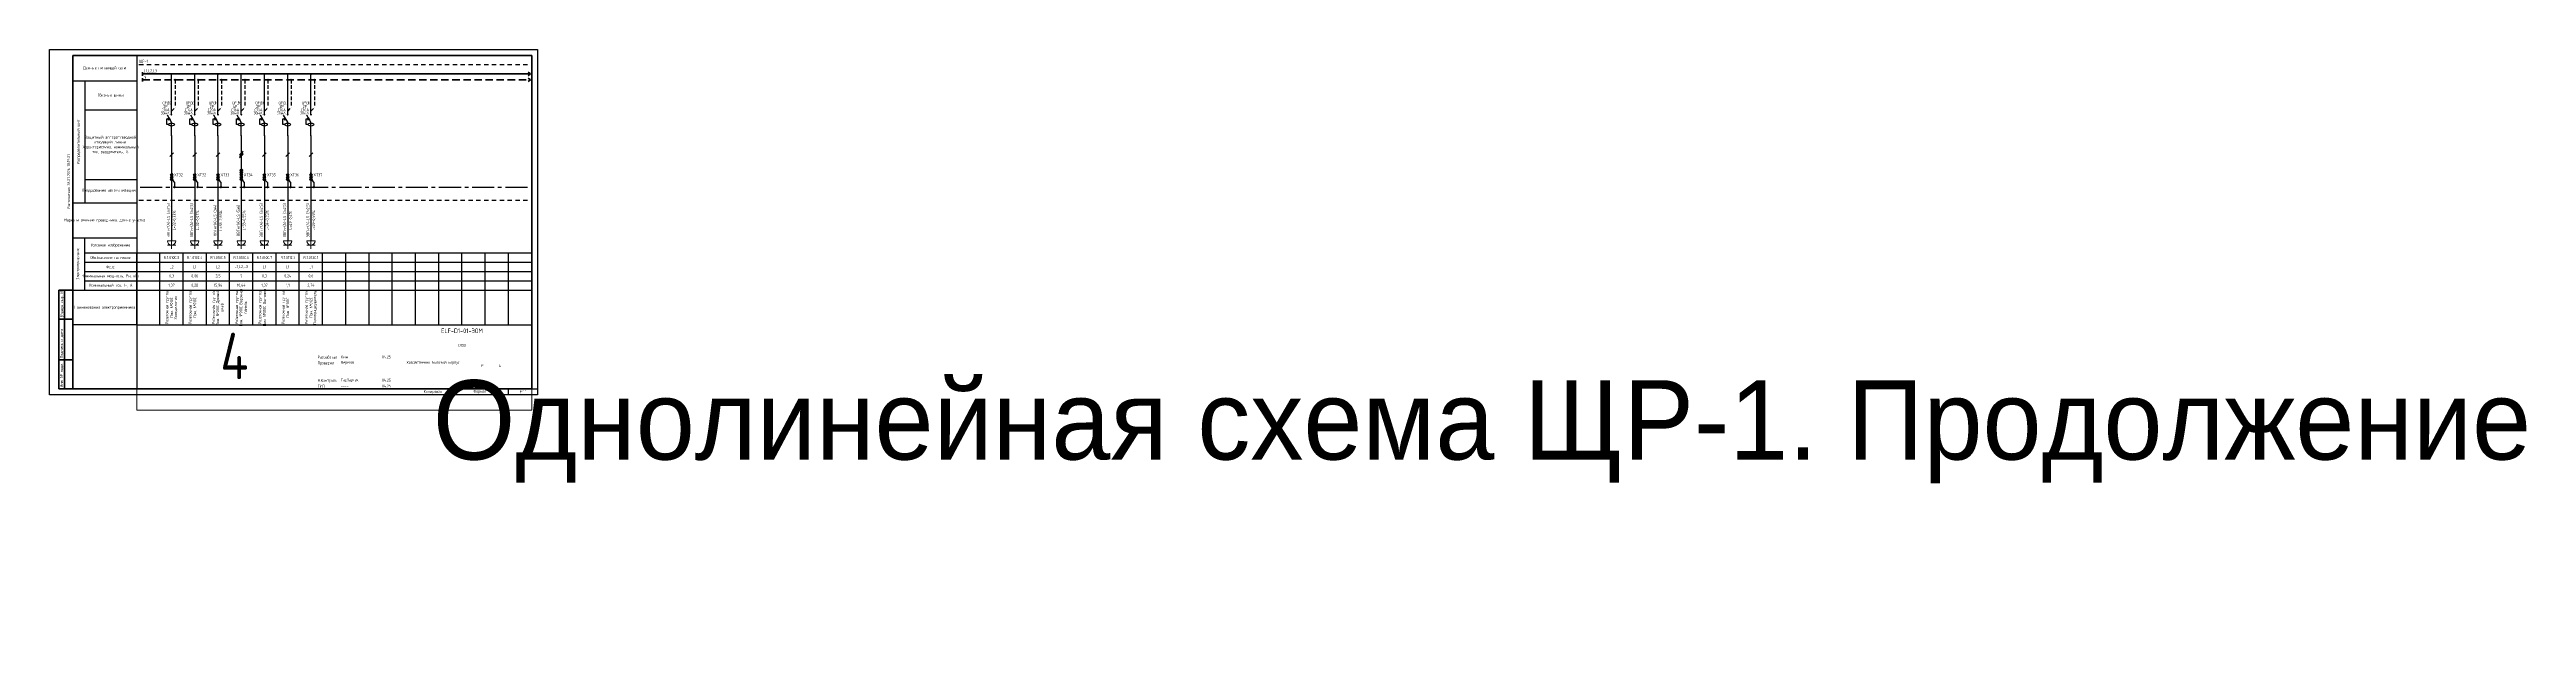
# Paper-space layout 'ЩР (4)' of a CAD drawing. Header units: millimetres. Extents: x 0 to 2132, y -218 to 297.
# The model-space entities are those that its viewports show. They can reach past a viewport. Long polylines and large blocks are cut down to what shows.
import ezdxf
from ezdxf.enums import TextEntityAlignment as Align

# ---------------------------------------------------------------- set-up
doc = ezdxf.new("R2018")
doc.units = ezdxf.units.MM
for name, pattern in [('CENTER2', [28.575, 19.05, -3.175, 3.175, -3.175]), ('HIDDEN2', [4.7625, 3.175, -1.5875]), ('JIS_02_0.7', [1.35, 0.75, -0.6]), ('Штрихштриховая', [10.936111, 5.291667, -2.116667, 1.411111, -2.116667])]:
    doc.linetypes.add(name, pattern=pattern)
doc.layers.add('0_UNC Defpoints ЭОМ', color=6, linetype='Continuous', plot=False)
for name, color, linetype in [('0_Рамка', 7, 'Continuous'), ('SX_BLOCKS', 7, 'Continuous'), ('SX_BOUND', 7, 'JIS_02_0.7'), ('SX_LINES', 7, 'Continuous'), ('SX_PE', 3, 'CENTER2'), ('SX_TABLE', 7, 'Continuous'), ('SX_TEXT', 7, 'Continuous')]:
    doc.layers.add(name, color=color, linetype=linetype)
doc.layers.add('Таблицы', color=7, linetype='Continuous', lineweight=13)
doc.styles.get("Standard").update_dxf_attribs({"font": 'arial.ttf'})
doc.styles.add('SX_GOST', font='GOST2304A_0.ttf')
doc.styles.add('UNC_A', font='GOST2304A_0.ttf')
doc.styles.add('Unecom', font='GOST2304A_0.ttf', dxfattribs={"height": 2.5})
doc.styles.add('СПДС', font='isocpeur.ttf', dxfattribs={"width": 0.8, "height": 2.5})

# ---------------------------------------------------------------- blocks, each defined once
blk = doc.blocks.new('*U166')
at = {"lineweight": 60, "ltscale": 10}
for p, q in [((20, 292), (415, 292)), ((20, 5), (20, 292)), ((415, 292), (415, 5)), ((8, 90), (20, 90)), ((8, 5), (8, 90)), ((13, 90), (13, 5)), ((20, 90), (20, 5)), ((20, 90), (20, 5)), ((8, 65), (20, 65)), ((8, 30), (20, 30)), ((20, 5), (8, 5)), ((415, 5), (20, 5))]:
    blk.add_line(p, q, dxfattribs=at)
at = {"layer": '0_UNC Defpoints ЭОМ', "ltscale": 10}
blk.add_lwpolyline([(420, 0), (0, 0), (0, 297), (420, 297)], close=True, dxfattribs=at)
at = {"layer": '0_UNC Defpoints ЭОМ', "lineweight": 30}
blk.add_lwpolyline([(395, 5), (420, 5), (420, 0), (395, 0)], close=True, dxfattribs=at)
at = {"char_height": 2.5, "attachment_point": 4, "rotation": 90, "style": 'Unecom'}
for s, insert, width in [('{\\fGOST type A|b0|i1|c204|p34; }Взамен инв. №', (10.5, 65), 25), (' Подпись и дата', (10.5, 30), 35), (' Инв. № подл.', (10.5, 5), 24.419)]:
    blk.add_mtext(s, dxfattribs=dict(at, insert=insert, width=width))
at = {"style": 'Unecom'}
for s, insert, char_height, width, attachment_point, line_spacing_factor in [('ELF-D1-01-ЭОМ', (355, 55), 4, 120, 5, 2), ('D100', (355, 42.5), 2.5, 115, 5, 1.5), ('Разработал', (230.7, 32), 2.5, 20, 4, 2), ('Проверил', (230.7, 27), 2.5, 20, 4, 2), ('Ким', (250.8, 32.5), 2.5, 19.921, 4, 2), ('Вересов', (250.8, 27.5), 2.5, 19.921, 4, 2), ('04.25', (290, 32.5), 2.5, 10, 5, 2), ('Хозяйственно-бытовой корпус', (330, 27.5), 2.5, 70, 5, 1.5), ('Р', (372.5, 25), 2.5, 15, 5, 2), ('Н.Контроль', (230.7, 12), 2.5, 20, 4, 2), ('ГИП', (230.7, 7.3), 2.5, 20, 4, 2), ('----', (250.8, 7), 2.5, 19.921, 4, 2), ('Гарбарчук', (250.8, 12.5), 2.5, 19.921, 4, 2), ('04.25', (290, 12.5), 2.5, 10, 5, 2), ('04.25', (290, 7.5), 2.5, 10, 5, 2)]:
    blk.add_mtext(s, dxfattribs=dict(at, insert=insert, char_height=char_height, width=width, attachment_point=attachment_point, line_spacing_factor=line_spacing_factor))
at = {"char_height": 2.5, "attachment_point": 4, "style": 'Unecom'}
for s, insert, width in [('Формат  ', (364.9, 2.6), 50), ('\\pi1; ', (250, -133.2), 20), ('\\pi1; ', (250, -133.2), 20), ('\\pxi0.4; ', (250, -133.2), 20), ('\\pi1; ', (512.5, -218.3), 20), ('\\pi1; ', (512.5, -218.3), 20), ('\\pxi0.4; ', (512.5, -218.3), 20)]:
    blk.add_mtext(s, dxfattribs=dict(at, insert=insert, width=width))
at = {"style": 'Unecom'}
blk.add_attdef('ЛИСТ_№', text='', height=2.5, dxfattribs=at).set_placement((387.5, 25), align=Align.MIDDLE_CENTER)
blk.add_attdef('КОЛ-ВО_ЛИСТОВ', text='', height=2.5, dxfattribs=at).set_placement((404.7, 23.7), align=Align.CENTER)
at = {"lineweight": 30, "flags": 104}
blk.add_attdef('ОПИСАНИЕ_ЛИСТА', text='', height=2.5, dxfattribs=at).set_placement((329.9, 12.5), align=Align.MIDDLE_CENTER)
at = {"style": 'Unecom', "flags": 8}
blk.add_attdef('ФОРМАТ_БУМАГИ', (379.4, 1.3), '', height=2.5, dxfattribs=at)
at = {"layer": '0_Рамка', "style": 'СПДС', "width": 0.8}
blk.add_text('Распечатано 28.07.2026 18:15:01', height=2.5, rotation=90, dxfattribs=at).set_placement((16.5, 160), align=Align.MIDDLE_LEFT)
at = {"layer": 'Defpoints', "insert": (330, 2.5), "char_height": 2.5, "width": 70, "attachment_point": 5, "style": 'Unecom'}
blk.add_mtext('Копировал', dxfattribs=at)
blk = doc.blocks.new('_Боковик_схема Юником')
at = {"color": 0, "lineweight": -2, "ltscale": 3}
blk.add_lwpolyline([(0, 232), (55, 232), (55, 0), (0, 0)], close=True, dxfattribs=at)
for points in [[(0, 210), (55, 210), (55, 125), (10.3, 125)], [(10.3, 210), (10.3, 105)], [(10.3, 185), (55, 185)], [(0, 105), (55, 105)], [(0, 75), (55, 75)], [(10, 75), (10, 30)], [(10, 62), (51.8, 62)], [(10, 62), (55, 62)], [(10, 54), (55, 54)], [(10, 46), (55, 46)], [(0, 30), (55, 30)], [(10, 38), (55, 38)]]:
    blk.add_lwpolyline(points, dxfattribs=at)
at = {"color": 0, "lineweight": -2, "char_height": 2.5, "attachment_point": 5, "style": 'Unecom'}
for s, insert, width in [('Данные питающей сети', (27.5, 221), 55), ('Сборные шины', (32.6, 197.5), 44.736), ('Защитный аппарат/вводной отходящей линии.\\PХарактеристика, номинальный ток, расцепитель, А.', (32.6, 155), 44.736), ('Оборудование автоматизации', (31, 115.7), 37.884), ('Марка и сечение проводника, длина участка', (27.5, 90), 55), ('Условное изображение', (32.5, 68.5), 45), ('Номинальная мощность, Рн, кВт', (32.5, 42), 45), ('Обозначение на плане', (32.5, 58), 45), ('Фаза', (32.5, 50), 45), ('Номинальный ток, Iн, А', (32.5, 34), 45), ('Наименование электроприемника', (27.5, 15), 55)]:
    blk.add_mtext(s, dxfattribs=dict(at, insert=insert, width=width))
at = {"color": 0, "lineweight": -2, "char_height": 2.5, "attachment_point": 5, "rotation": 90, "style": 'Unecom'}
for s, insert, width in [('Распределительный щит', (5.1, 157.5), 105), ('Электроприемник', (4.6, 52.5), 45)]:
    blk.add_mtext(s, dxfattribs=dict(at, insert=insert, width=width))
blk = doc.blocks.new('SX_TCOL')
for p, q in [((-10, 62), (10, 62)), ((-10, 54), (10, 54)), ((-10, 46), (10, 46)), ((10, 0), (10, 62)), ((-10, 38), (10, 38)), ((-10, 30), (10, 30)), ((-10, 0), (10, 0))]:
    blk.add_line(p, q)
at = {"style": 'SX_GOST'}
for tag, p in [('CAB1', (-2.6, 90)), ('CAB2', (2.6, 90)), ('NAME1', (-3.6, 15)), ('NAME2', (0, 15)), ('NAME3', (3.6, 15))]:
    blk.add_attdef(tag, text='', height=2.5, rotation=90, dxfattribs=at).set_placement(p, align=Align.MIDDLE)
for tag, p in [('POW', (0, 42)), ('LINE', (0, 58)), ('PH', (0, 50)), ('CUR', (0, 34))]:
    blk.add_attdef(tag, text='', height=2.5, dxfattribs=at).set_placement(p, align=Align.MIDDLE)
blk = doc.blocks.new('*U418')
at = {"lineweight": 40}
for p, q in [((333.9, 0), (331.9, 1.5)), ((333.9, 0), (331.9, -1.5)), ((333.9, -5), (331.9, -3.5)), ((333.9, -5), (331.9, -6.5))]:
    blk.add_line(p, q, dxfattribs=at)
at = {"linetype": 'ByBlock', "lineweight": 40}
for points in [[(0, 1.5), (0, -1.5)], [(0, 0), (333.9, 0)], [(0, -3.5), (0, -6.5)]]:
    blk.add_lwpolyline(points, dxfattribs=at)
at = {"color": 4, "linetype": 'HIDDEN2', "lineweight": 40, "ltscale": 2}
blk.add_lwpolyline([(0, -5), (333.9, -5)], dxfattribs=at)
at = {"insert": (1.2, -1.6), "char_height": 2.5, "attachment_point": 1, "style": 'UNC_A'}
blk.add_mtext_dynamic_manual_height_columns('N', width=3.844, gutter_width=12.5, heights=[0], dxfattribs=at)
at = {"style": 'UNC_A'}
blk.add_attdef('ЛИНИЯ', (1, 1.5), '', height=2.5, dxfattribs=at)
blk = doc.blocks.new('*U429')
for p, q in [((0, -36.3), (0, -1.2)), ((-4.1, -44.7), (-4.1, -39.8)), ((-4.1, -39.8), (-2.9, -39.8)), ((0, -42.8), (-3.5, -36.7)), ((-0.4, -36.6), (0.4, -35.9)), ((0.4, -36.6), (-0.4, -35.9)), ((-2.4, -44.7), (-4.1, -44.7)), ((0, -54.3), (0, -42.8))]:
    blk.add_line(p, q)
at = {"color": 4, "linetype": 'HIDDEN2'}
for p in [(3, -6.2), (0, -33.2)]:
    blk.add_line(p, (3, -30.2), dxfattribs=at)
blk.add_lwpolyline([(-2.1, -41.1), (-3.1, -39.4), (-2.3, -38.9), (-1.3, -40.6)], close=True)
for centre in [(0, -1.2), (3, -6.2)]:
    blk.add_circle(centre, 0.5)
blk.add_ellipse((0, -44.7), major_axis=(-2.42, 0), ratio=0.530622)
at = {"insert": (-7.9, -24.9), "char_height": 2.5, "attachment_point": 1, "style": 'Unecom'}
blk.add_mtext_dynamic_manual_height_columns('\\pxql;QFD', width=5.707, gutter_width=12.5, heights=[4.37], dxfattribs=at)
at = {"style": 'Unecom'}
for tag, p in [('МА', (-1.7, -36.1)), ('P', (-3.4, -30.4)), ('A', (-1.7, -33.3))]:
    blk.add_attdef(tag, text='', height=2.5, dxfattribs=at).set_placement(p, align=Align.RIGHT)
blk.add_attdef('N', (-3.2, -27.4), '', height=2.5, dxfattribs=at)
blk = doc.blocks.new('XT')
at = {"color": 32, "true_color": 0xcd6928}
for p, q in [((0.8, 0), (-1, -1.8)), ((1, -0.2), (-0.8, -2))]:
    blk.add_line(p, q, dxfattribs=at)
at = {"color": 5}
for p, q in [((0.8, -2), (-1, -3.8)), ((1, -2.2), (-0.8, -4))]:
    blk.add_line(p, q, dxfattribs=at)
at = {"color": 32, "true_color": 0xcd6928}
blk.add_circle((0, -1), 1, dxfattribs=at)
at = {"color": 5}
blk.add_circle((0, -3), 1, dxfattribs=at)
at = {"style": 'UNC_A'}
blk.add_attdef('1', (1.7, 0.1), '', height=2.5, dxfattribs=at)
blk = doc.blocks.new('SX_XTPE')
at = {"color": 3}
for p, q in [((0.753, 1.003), (-1.003, -0.753)), ((1.003, 0.753), (-0.753, -1.003))]:
    blk.add_line(p, q, dxfattribs=at)
blk.add_circle((0, 0), 1, dxfattribs=at)
blk = doc.blocks.new('Розетка1')
at = {"layer": 'Таблицы', "color": 1}
for p, q in [((-84, 84), (84, 84)), ((-84, 0), (84, 0)), ((0, 0), (0, 158))]:
    blk.add_line(p, q, dxfattribs=at)
blk.add_arc((0, 0), 83.5, 0, 180, dxfattribs=at)
blk.add_arc((0, 0), 83.5, 0, 180, dxfattribs=at)
blk = doc.blocks.new('SX_XT3')
at = {"color": 32, "true_color": 0xcd6928}
for p, q in [((0.7533, 4.0033), (-1.0033, 2.2467)), ((0.7533, 2.0033), (-1.0033, 0.2467)), ((1.0033, 3.7533), (-0.7533, 1.9967)), ((1.0033, 1.7533), (-0.7533, -0.0033))]:
    blk.add_line(p, q, dxfattribs=at)
for centre in [(0, 3), (0, 1)]:
    blk.add_circle(centre, 1, dxfattribs=at)

msp = doc.modelspace()

# ---------------------------------------------------------------- linework, layer by layer
at = {"color": 3, "linetype": 'Штрихштриховая'}
msp.add_line((738, 1464.6), (1074, 1464.6), dxfattribs=at)
at = {"color": 6}
for points in [[(1075, 1578), (735, 1578), (735, 1291), (1075, 1291), (1075, 1578)], [(1415, 1578), (1075, 1578), (1075, 1291), (1415, 1291), (1415, 1578)], [(1755, 1578), (1415, 1578), (1415, 1291), (1755, 1291), (1755, 1578)]]:
    msp.add_lwpolyline(points, dxfattribs=at)
at = {"layer": 'SX_BOUND', "ltscale": 5}
for p, q in [((1077, 1570.2), (1413, 1570.2)), ((1077, 1453.5), (1413, 1453.5))]:
    msp.add_line(p, q, dxfattribs=at)
at = {"layer": 'SX_LINES'}
for p, q in [((1103.4, 1491), (1106.6, 1494.2)), ((1105, 1509), (1105, 1476.2)), ((1123.4, 1491), (1126.6, 1494.2)), ((1125, 1509), (1125, 1476.2)), ((1143.4, 1491), (1146.6, 1494.2)), ((1145, 1509), (1145, 1476.2)), ((1163.4, 1492.3), (1166.6, 1495.5)), ((1163.4, 1491), (1166.6, 1494.2)), ((1163.4, 1489.7), (1166.6, 1492.9)), ((1165, 1509), (1165, 1476.2)), ((1183.4, 1491), (1186.6, 1494.2)), ((1185, 1509), (1185, 1476.2)), ((1203.4, 1491), (1206.6, 1494.2)), ((1205, 1509), (1205, 1476.2)), ((1223.4, 1491), (1226.6, 1494.2)), ((1225, 1509), (1225, 1476.2)), ((1105, 1472.2), (1105, 1418.4)), ((1225, 1476.2), (1225, 1477.2)), ((1125, 1470.2), (1125, 1418.4)), ((1145, 1470.2), (1145, 1418.4)), ((1165, 1470.2), (1165, 1418.4)), ((1185, 1470.2), (1185, 1418.4)), ((1205, 1470.2), (1205, 1418.4)), ((1225, 1470.2), (1225, 1418.4))]:
    msp.add_line(p, q, dxfattribs=at)
at = {"layer": 'SX_PE'}
for p, q in [((1078, 1464.6), (1414, 1464.6)), ((1105.7, 1470.5), (1107.5, 1468.7)), ((1107.5, 1468.7), (1107.5, 1464.6)), ((1125.7, 1470.5), (1127.5, 1468.7)), ((1127.5, 1468.7), (1127.5, 1464.6)), ((1145.7, 1470.5), (1147.5, 1468.7)), ((1147.5, 1468.7), (1147.5, 1464.6)), ((1165.7, 1470.5), (1167.5, 1468.7)), ((1167.5, 1468.7), (1167.5, 1464.6)), ((1185.7, 1470.5), (1187.5, 1468.7)), ((1187.5, 1468.7), (1187.5, 1464.6)), ((1205.7, 1470.5), (1207.5, 1468.7)), ((1207.5, 1468.7), (1207.5, 1464.6)), ((1225.7, 1470.5), (1227.5, 1468.7)), ((1227.5, 1468.7), (1227.5, 1464.6))]:
    msp.add_line(p, q, dxfattribs=at)
for centre in [(1107.5, 1464.6), (1127.5, 1464.6), (1147.5, 1464.6), (1167.5, 1464.6), (1187.5, 1464.6), (1207.5, 1464.6), (1227.5, 1464.6)]:
    msp.add_circle(centre, 0.5, dxfattribs=at)

# ---------------------------------------------------------------- block references
at = {"layer": 'SX_BLOCKS'}
for p, values in [((1105, 1563.2), {'N': '32', 'P': '2P', 'A': 'С16А', 'МА': '30мА'}), ((1125, 1563.2), {'N': '33', 'P': '2P', 'A': 'С16А', 'МА': '30мА'}), ((1145, 1563.2), {'N': '34', 'P': '2P', 'A': 'С20А', 'МА': '30мА'}), ((1165, 1563.2), {'N': '35', 'P': '4P', 'A': 'С16А', 'МА': '30мА'}), ((1185, 1563.2), {'N': '36', 'P': '2P', 'A': 'С16А', 'МА': '30мА'}), ((1205, 1563.2), {'N': '37', 'P': '2P', 'A': 'С16А', 'МА': '30мА'}), ((1225, 1563.2), {'N': '38', 'P': '2P', 'A': 'С16А', 'МА': '30мА'})]:
    msp.add_blockref('*U429', p, dxfattribs=at).add_auto_attribs(values)
ref = msp.add_blockref('XT', (1105, 1476.2), dxfattribs=at)
ref.add_attrib('1', 'XT32', (1107.2, 1474), dxfattribs={"layer": '0', "height": 2.5, "style": 'UNC_A'})
for name, p in [('SX_XTPE', (1105, 1471.2)), ('SX_XTPE', (1125, 1471.2)), ('SX_XTPE', (1145, 1471.2)), ('SX_XT3', (1165, 1476.2)), ('SX_XTPE', (1165, 1471.2)), ('SX_XTPE', (1185, 1471.2)), ('SX_XTPE', (1205, 1471.2)), ('SX_XTPE', (1225, 1471.2))]:
    msp.add_blockref(name, p, dxfattribs=at)
ref = msp.add_blockref('XT', (1125, 1476.2), dxfattribs=at)
ref.add_attrib('1', 'XT32', (1127.2, 1474), dxfattribs={"layer": '0', "height": 2.5, "style": 'UNC_A'})
ref = msp.add_blockref('XT', (1145, 1476.2), dxfattribs=at)
ref.add_attrib('1', 'XT33', (1147.2, 1474), dxfattribs={"layer": '0', "height": 2.5, "style": 'UNC_A'})
ref = msp.add_blockref('XT', (1165, 1476.2), dxfattribs=at)
ref.add_attrib('1', 'XT34', (1167.2, 1474), dxfattribs={"layer": '0', "height": 2.5, "style": 'UNC_A'})
ref = msp.add_blockref('XT', (1185, 1476.2), dxfattribs=at)
ref.add_attrib('1', 'XT35', (1187.2, 1474), dxfattribs={"layer": '0', "height": 2.5, "style": 'UNC_A'})
ref = msp.add_blockref('XT', (1205, 1476.2), dxfattribs=at)
ref.add_attrib('1', 'XT36', (1207.2, 1474), dxfattribs={"layer": '0', "height": 2.5, "style": 'UNC_A'})
ref = msp.add_blockref('XT', (1225, 1476.2), dxfattribs=at)
ref.add_attrib('1', 'XT37', (1227.2, 1474), dxfattribs={"layer": '0', "height": 2.5, "style": 'UNC_A'})
at = {"layer": 'SX_BLOCKS', "xscale": 0.042788, "yscale": 0.042788, "zscale": 0.042788, "rotation": 180}
for p in [(1105, 1418.4), (1125, 1418.4), (1145, 1418.4), (1165, 1418.4), (1185, 1418.4), (1205, 1418.4), (1225, 1418.4)]:
    msp.add_blockref('Розетка1', p, dxfattribs=at)
at = {"layer": 'SX_LINES'}
for p in [(740, 1562), (1080, 1562)]:
    msp.add_blockref('*U418', p, dxfattribs=at).add_auto_attribs({'ЛИНИЯ': 'L1,L2,L3'})
at = {"layer": 'SX_TABLE'}
for p, values in [((1105, 1346), {'NAME1': 'Розеточная группа', 'NAME2': 'Пом. №010С', 'NAME3': 'Холодильник', 'CUR': '1,37', 'POW': '0,3', 'PH': 'L2', 'LINE': 'R.1.010С.3', 'CAB1': 'ВВГнг(А)-LS (3х2,5)', 'CAB2': 'L=32-0,33%'}), ((1125, 1346), {'NAME1': 'Розеточная группа', 'NAME2': 'Пом. №010С', 'CUR': '0,28', 'POW': '0,06', 'PH': 'L1', 'LINE': 'R.1.010С.4', 'CAB1': 'ВВГнг(А)-LS (3х2,5)', 'CAB2': 'L=32-0,07%'}), ((1145, 1346), {'NAME1': 'Розеточная группа', 'NAME2': 'Пом. №010С Духовой', 'NAME3': 'шкаф', 'CUR': '15,96', 'POW': '3,5', 'PH': 'L2', 'LINE': 'R.1.010С.5', 'CAB1': 'ВВГнг(А)-LS (3х4)', 'CAB2': 'L=38-2,83%'}), ((1185, 1346), {'NAME1': 'Розеточная группа', 'NAME2': 'Пом. №010С Вытяжка', 'CUR': '1,37', 'POW': '0,3', 'PH': 'L1', 'LINE': 'R.1.010С.7', 'CAB1': 'ВВГнг(А)-LS (3х2,5)', 'CAB2': 'L=34-0,35%'}), ((1205, 1346), {'NAME1': 'Розеточная группа', 'NAME2': 'Пом. №011С', 'CUR': '1,1', 'POW': '0,24', 'PH': 'L1', 'LINE': 'R.1.011С.1', 'CAB1': 'ВВГнг(А)-LS (3х2,5)', 'CAB2': 'L=49-0,4%'}), ((1225, 1346), {'NAME1': 'Розеточная группа', 'NAME2': 'Пом. №012С', 'NAME3': 'Полотенцесушитель', 'CUR': '2,74', 'POW': '0,6', 'PH': 'L1', 'LINE': 'R.1.012С.1', 'CAB1': 'ВВГнг(А)-LS (3х2,5)', 'CAB2': 'L=29-0,59%'})]:
    msp.add_blockref('SX_TCOL', p, dxfattribs=at).add_auto_attribs(values)
ref = msp.add_blockref('SX_TCOL', (1165, 1346), dxfattribs=at)
ref.add_attrib('NAME1', 'Розеточная группа', dxfattribs={"layer": '0', "height": 2.5, "rotation": 90, "style": 'SX_GOST'}).set_placement((1161.4, 1361), align=Align.MIDDLE)
ref.add_attrib('NAME2', 'Пом. №010С Варочная', dxfattribs={"layer": '0', "height": 2.5, "rotation": 90, "style": 'SX_GOST', "width": 0.981308}).set_placement((1165, 1361), align=Align.MIDDLE)
ref.add_attrib('NAME3', 'панель', dxfattribs={"layer": '0', "height": 2.5, "rotation": 90, "style": 'SX_GOST'}).set_placement((1168.6, 1361), align=Align.MIDDLE)
ref.add_attrib('CUR', '10,64', dxfattribs={"layer": '0', "height": 2.5, "style": 'SX_GOST'}).set_placement((1165, 1380), align=Align.MIDDLE)
ref.add_attrib('POW', '7', dxfattribs={"layer": '0', "height": 2.5, "style": 'SX_GOST'}).set_placement((1165, 1388), align=Align.MIDDLE)
ref.add_attrib('PH', 'L1,L2,L3', dxfattribs={"layer": '0', "height": 2.5, "style": 'SX_GOST'}).set_placement((1165, 1396), align=Align.MIDDLE)
ref.add_attrib('LINE', 'R.1.010С.6', dxfattribs={"layer": '0', "height": 2.5, "style": 'SX_GOST'}).set_placement((1165, 1404), align=Align.MIDDLE)
ref.add_attrib('CAB1', 'ВВГнг(А)-LS (5х6)', dxfattribs={"layer": '0', "height": 2.5, "rotation": 90, "style": 'SX_GOST'}).set_placement((1162.4, 1436), align=Align.MIDDLE)
ref.add_attrib('CAB2', 'L=33-0,55%', dxfattribs={"layer": '0', "height": 2.5, "rotation": 90, "style": 'SX_GOST'}).set_placement((1167.6, 1436), align=Align.MIDDLE)
for p in [(1065, 1346), (1085, 1346), (1245, 1346), (1265, 1346), (1285, 1346), (1305, 1346), (1325, 1346), (1345, 1346), (1365, 1346), (1385, 1346), (1405, 1346), (1425, 1346)]:
    msp.add_blockref('SX_TCOL', p, dxfattribs=at)

# ---------------------------------------------------------------- texts
at = {"layer": 'Defpoints', "color": 6, "insert": (1147, 1339.3), "char_height": 40, "attachment_point": 1, "style": 'Unecom'}
msp.add_mtext_dynamic_manual_height_columns('4', width=99.921, gutter_width=12.5, heights=[0], dxfattribs=at)
at = {"layer": 'SX_TEXT', "style": 'SX_GOST'}
msp.add_text('ЩР-1', height=2.5, dxfattribs=at).set_placement((1077, 1571.7))

psp = doc.layouts.new('ЩР (4)')

# ---------------------------------------------------------------- block references
at = {"ltscale": 100}
ref = psp.add_blockref('*U166', (0, 0), dxfattribs=at)
ref.add_attrib('ФОРМАТ_БУМАГИ', 'А3', (379.4, 1.3), dxfattribs={"height": 2.5, "style": 'Unecom'})
ref.add_attrib('ЛИСТ_№', '4', dxfattribs={"height": 2.5, "style": 'Unecom'}).set_placement((387.5, 25), align=Align.MIDDLE_CENTER)
lines = psp.add_mtext('Однолинейная схема ЩР-1. Продолжение', dxfattribs={"insert": (329.9, 12.5), "char_height": 68.284, "attachment_point": 1})
ref.add_attrib('ОПИСАНИЕ_ЛИСТА', '', (329.9, 12.5), dxfattribs={"flags": 104}).embed_mtext(lines)
at = {"lineweight": -3}
psp.add_blockref('_Боковик_схема Юником', (20, 60), dxfattribs=at)

# ---------------------------------------------------------------- texts
at = {"insert": (407.5, 2.5), "char_height": 2.5, "width": 25, "attachment_point": 5, "line_spacing_factor": 2, "style": 'Unecom'}
psp.add_mtext('М1:1', dxfattribs=at)

# ---------------------------------------------------------------- viewports
at = {"layer": 'Defpoints', "color": 6}
psp.add_viewport(center=(245, 139.3), size=(340, 305.449), view_center_point=(1245, 1425.3), view_height=305.449, dxfattribs=at)

doc.saveas('drawing.dxf')
